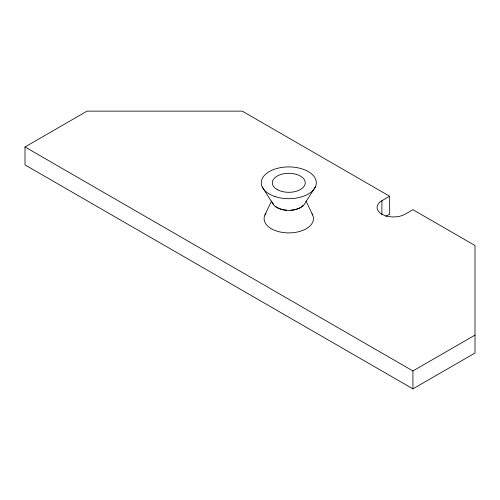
<?xml version="1.0" encoding="UTF-8"?>
<svg xmlns="http://www.w3.org/2000/svg" width="500" height="500" viewBox="0 0 500 500"><rect width="100%" height="100%" fill="white"/><g stroke="black" fill="none" stroke-linecap="round" stroke-linejoin="round"><path stroke-width="0.75" d="M264.944 214.956L271.569 201.05M315.381 186.919L305.012 203.238A16.788 9.694 0 0 1 287.694 210.4A16.788 9.694 0 0 1 272.144 201.994M389.656 196.25L381.894 200.725A16.456 9.5 0 0 0 381.894 214.163A16.456 9.5 0 0 0 405.175 214.163L412.931 209.688L475 245.519L475 353.025L412.931 388.862L25 164.894L25 146.975L87.069 111.137L242.244 111.137L389.656 196.25L389.656 214.163L385.775 216.406M25 146.975L412.931 370.944L475 335.106M262.206 186.919L272.575 203.238M306.012 201.05L312.638 214.956M412.931 370.944L412.931 388.862M381.894 200.725L381.894 214.75M311.994 213.775A24.688 14.256 0 0 1 288.25 232.894A24.688 14.256 0 0 1 265.988 213.188M303.044 205.475A16.456 9.5 0 0 1 301.019 207.087M299.812 207.787A16.456 9.5 0 0 1 290.944 210.15M286.644 210.15A16.456 9.5 0 0 1 277.156 207.444M276.562 207.087A16.456 9.5 0 0 1 275.475 206.312M273.587 204.363A16.456 9.5 0 0 1 272.894 203.188M277.156 189.525A16.456 9.5 0 0 0 304.694 185.269A16.456 9.5 0 0 0 284.531 173.631A16.456 9.5 0 0 0 277.156 189.525M275.031 196.569A27.525 15.894 0 0 0 316.319 182.806A27.525 15.894 0 0 0 275.031 169.044A27.525 15.894 0 0 0 275.031 196.569"/></g></svg>
